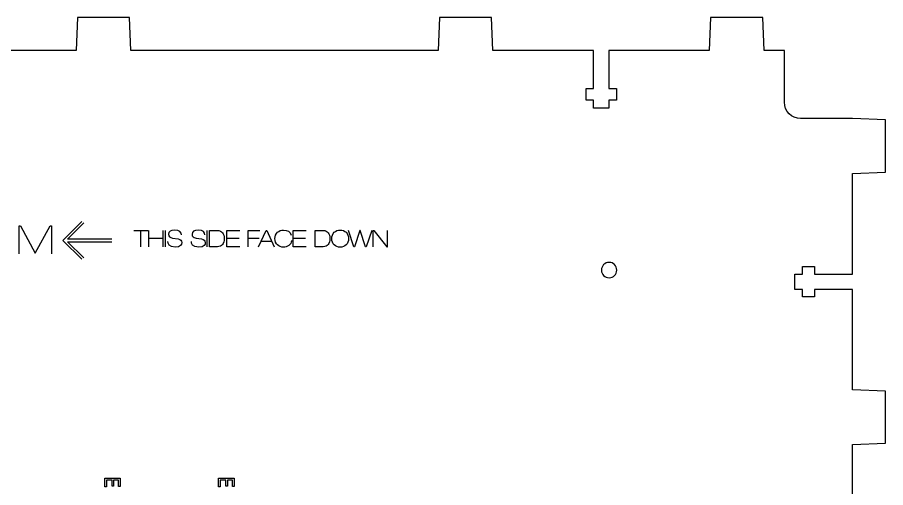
# Model space of a CAD drawing. Header units: millimetres. Extents: x -1166 to -93, y -857 to -63.
# Drawn here: x -987.9 to -827.8, y -544.4 to -457.6 of the extents above; entities that cross this region are included whole.
import ezdxf

# ---------------------------------------------------------------- set-up
doc = ezdxf.new("R2010")
doc.units = ezdxf.units.MM
doc.layers.add('CUTS', color=1, linetype='Continuous', true_color=0xff0000)
doc.layers.add('TEXT', color=5, linetype='Continuous', true_color=0x0000ff)

msp = doc.modelspace()

# ---------------------------------------------------------------- linework, layer by layer
at = {"layer": 'CUTS', "color": 1, "lineweight": 25, "true_color": 0xff0000}
for points in [[(-846.5, -473.31), (-846.5, -463.74), (-846.77, -463.74), (-850.25, -463.75), (-850.5, -457.64), (-860.1, -457.64), (-860.35, -463.73), (-878.87, -463.73), (-878.87, -470.74), (-877.47, -470.74), (-877.47, -472.94), (-878.87, -472.94), (-878.87, -474.39), (-881.67, -474.39), (-881.67, -472.94), (-883.07, -472.94), (-883.07, -470.74), (-881.67, -470.74), (-881.67, -463.73), (-900.25, -463.73), (-900.5, -457.64), (-910.1, -457.64), (-910.35, -463.73), (-967.02, -463.73), (-967.27, -457.64), (-976.87, -457.64), (-977.12, -463.73), (-995.65, -463.73)], [(-833.91, -602.43), (-833.91, -536.43), (-827.82, -536.18), (-827.82, -526.58), (-833.91, -526.33), (-833.91, -507.82), (-840.93, -507.82), (-840.93, -509.22), (-843.13, -509.22), (-843.13, -507.82), (-844.58, -507.82), (-844.58, -505.02), (-843.13, -505.02), (-843.13, -503.62), (-840.93, -503.62), (-840.93, -505.02), (-833.91, -505.02), (-833.91, -486.42), (-827.82, -486.17), (-827.82, -476.57), (-833.91, -476.32), (-833.91, -476.31), (-843.5, -476.31)]]:
    msp.add_lwpolyline(points, dxfattribs=at)
for points in [[(-843.5, -476.31), (-845.15, -476.31), (-846.5, -474.97), (-846.5, -473.31)], [(-878.82, -502.84), (-879.61, -502.84), (-880.24, -503.48), (-880.24, -504.27)], [(-880.24, -504.27), (-880.24, -505.06), (-879.61, -505.69), (-878.82, -505.69)], [(-877.4, -504.27), (-877.4, -503.48), (-878.03, -502.84), (-878.82, -502.84)], [(-878.82, -505.69), (-878.03, -505.69), (-877.4, -505.06), (-877.4, -504.27)]]:
    msp.add_open_spline(points, degree=3, dxfattribs=at)
at = {"layer": 'TEXT', "color": 5, "lineweight": 25, "true_color": 0x0000ff}
for points in [[(-987.64, -501.28), (-987.64, -496.07), (-987.39, -496.07), (-984.66, -501.13), (-984.64, -501.13), (-981.92, -496.07), (-981.68, -496.07), (-981.68, -501.28)], [(-976.06, -502.27), (-979.54, -498.79), (-976.06, -495.31)], [(-970.5, -498.54), (-978.68, -498.54), (-975.68, -495.54)], [(-966.46, -496.95), (-963.85, -496.95)], [(-965.15, -499.97), (-965.15, -496.95)], [(-963.69, -499.97), (-963.69, -496.95)], [(-961.1, -496.95), (-961.1, -499.97)], [(-960.67, -496.95), (-960.67, -499.97)], [(-952.99, -496.95), (-952.99, -499.97)], [(-952.54, -496.95), (-951.06, -496.95)], [(-951.06, -499.97), (-952.54, -499.97), (-952.54, -496.95), (-952.54, -496.95)], [(-946.91, -499.97), (-949.29, -499.97), (-949.29, -496.95), (-946.93, -496.95)], [(-945.37, -499.97), (-945.37, -496.95), (-943.25, -496.95)], [(-943.45, -499.97), (-942.06, -496.95), (-941.95, -496.95), (-940.56, -499.97)], [(-934.68, -499.97), (-937.06, -499.97), (-937.06, -496.95), (-934.71, -496.95)], [(-933.03, -496.95), (-931.56, -496.95)], [(-931.56, -499.97), (-933.03, -499.97), (-933.03, -496.95), (-933.03, -496.95)], [(-922.6, -496.95), (-923.61, -499.97), (-923.72, -499.97), (-924.75, -496.96), (-924.76, -496.96), (-925.8, -499.97), (-925.91, -499.97), (-926.91, -496.95)], [(-922.3, -499.97), (-922.3, -496.95), (-922.19, -496.95), (-919.81, -499.97), (-919.71, -499.97), (-919.71, -496.95)], [(-975.69, -502.03), (-978.68, -499.04), (-970.5, -499.04)], [(-963.69, -498.35), (-961.1, -498.35)], [(-959.32, -498.35), (-958.32, -498.51)], [(-955, -498.35), (-953.99, -498.51)], [(-949.29, -498.35), (-947.03, -498.35)], [(-945.37, -498.35), (-943.37, -498.35)], [(-941.02, -498.97), (-943, -498.97)], [(-937.06, -498.35), (-934.81, -498.35)], [(-970.49, -544.14), (-970.49, -543.04), (-971.52, -543.04), (-971.52, -544.27), (-971.83, -544.27), (-971.83, -542.67), (-968.98, -542.67), (-968.98, -544.21), (-969.29, -544.21), (-969.29, -543.04), (-970.19, -543.04), (-970.19, -544.14), (-970.49, -544.14), (-970.49, -544.14)], [(-949.49, -544.14), (-949.49, -543.04), (-950.52, -543.04), (-950.52, -544.27), (-950.83, -544.27), (-950.83, -542.67), (-947.98, -542.67), (-947.98, -544.21), (-948.29, -544.21), (-948.29, -543.04), (-949.19, -543.04), (-949.19, -544.14), (-949.49, -544.14), (-949.49, -544.14)]]:
    msp.add_lwpolyline(points, dxfattribs=at)
for points in [[(-958.95, -496.88), (-959.71, -496.88), (-960.06, -497.16), (-960.06, -497.65)], [(-960.06, -497.65), (-960.06, -498.07), (-959.82, -498.24), (-959.32, -498.35)], [(-957.7, -497.79), (-957.73, -497.33), (-957.94, -496.88), (-958.95, -496.88)], [(-954.62, -496.88), (-955.39, -496.88), (-955.74, -497.16), (-955.74, -497.65)], [(-955.74, -497.65), (-955.74, -498.07), (-955.49, -498.24), (-955, -498.35)], [(-953.38, -497.79), (-953.41, -497.33), (-953.62, -496.88), (-954.62, -496.88)], [(-951.06, -496.95), (-950.23, -496.95), (-949.8, -497.56), (-949.8, -498.46)], [(-940.44, -498.46), (-940.44, -497.46), (-939.74, -496.88), (-938.88, -496.88)], [(-938.88, -496.88), (-938.16, -496.88), (-937.59, -497.17), (-937.43, -497.83)], [(-931.56, -496.95), (-930.72, -496.95), (-930.3, -497.56), (-930.3, -498.46)], [(-929.98, -498.46), (-929.98, -497.46), (-929.28, -496.88), (-928.42, -496.88)], [(-928.42, -496.88), (-927.56, -496.88), (-926.85, -497.46), (-926.85, -498.46)], [(-958.83, -500.04), (-960.03, -500.04), (-960.16, -499.41), (-960.17, -498.97)], [(-957.63, -499.19), (-957.63, -499.52), (-957.79, -500.04), (-958.83, -500.04)], [(-958.32, -498.51), (-957.85, -498.61), (-957.63, -498.81), (-957.63, -499.19)], [(-954.5, -500.04), (-955.7, -500.04), (-955.84, -499.41), (-955.85, -498.97)], [(-953.3, -499.19), (-953.3, -499.52), (-953.46, -500.04), (-954.5, -500.04)], [(-953.99, -498.51), (-953.53, -498.61), (-953.3, -498.81), (-953.3, -499.19)], [(-949.8, -498.46), (-949.8, -499.36), (-950.23, -499.97), (-951.06, -499.97)], [(-938.88, -500.04), (-939.74, -500.04), (-940.44, -499.46), (-940.44, -498.46)], [(-937.36, -498.82), (-937.45, -499.63), (-938.18, -500.04), (-938.88, -500.04)], [(-930.3, -498.46), (-930.3, -499.36), (-930.72, -499.97), (-931.56, -499.97)], [(-928.42, -500.04), (-929.28, -500.04), (-929.98, -499.46), (-929.98, -498.46)], [(-926.85, -498.46), (-926.85, -499.46), (-927.56, -500.04), (-928.42, -500.04)]]:
    msp.add_open_spline(points, degree=3, dxfattribs=at)

doc.saveas('drawing.dxf')
